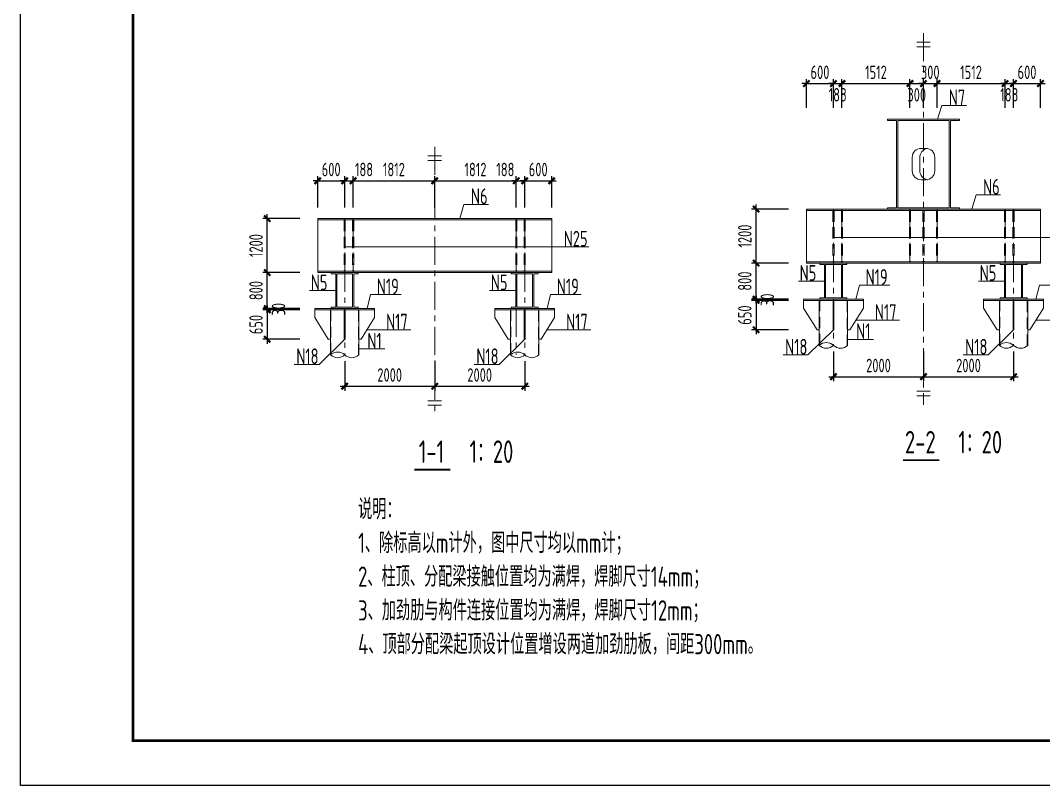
# Model space of a CAD drawing. Extents: x -2876908 to 633791, y -1383861 to 872234.
# Drawn here: x -76534 to 37127, y -1081910 to -996900 of the extents above; entities that cross this region are included whole.
import ezdxf
from ezdxf.enums import TextEntityAlignment as Align

# ---------------------------------------------------------------- set-up
doc = ezdxf.new("R2010")
doc.units = 0
doc.header["$LTSCALE"] = 5
doc.header["$MEASUREMENT"] = 0
doc.linetypes.add('CENTER', pattern=[2, 1.25, -0.25, 0.25, -0.25])
doc.linetypes.add('DASHED', pattern=[0.75, 0.5, -0.25])
doc.layers.get('0').update_dxf_attribs({"linetype": 'CONTINUOUS', "lineweight": 25})
doc.layers.get('DEFPOINTS').update_dxf_attribs({"color": 35, "linetype": 'CONTINUOUS', "lineweight": 13})
for name, color, linetype, lineweight in [('1粗实线', 1, 'CONTINUOUS', 30), ('3中心线', 6, 'CENTER', 18), ('4虚线', 2, 'DASHED', 18), ('5标注', 3, 'CONTINUOUS', 15), ('6文本', 7, 'CONTINUOUS', 15), ('8轮廓线', 4, 'CONTINUOUS', 15), ('DIM', 3, 'CONTINUOUS', 0), ('HFZT', 5, 'CONTINUOUS', 15), ('REIND', 1, 'CONTINUOUS', 0), ('THIN', 7, 'CONTINUOUS', 0)]:
    doc.layers.add(name, color=color, linetype=linetype, lineweight=lineweight)
doc.layers.add('M_Dim', color=3, linetype='CONTINUOUS')
doc.styles.add('TSSD_Dimension', font='tssdeng.shx', dxfattribs={"width": 0.7, "bigfont": 'hztxt.shx'})
doc.styles.add('TSSD_NORM', font='tssdeng.shx', dxfattribs={"width": 0.7, "bigfont": 'hztxt.shx'})
doc.dimstyles.new('TSSD_100_100', dxfattribs={"dimtxt": 300, "dimasz": 100, "dimexe": 100, "dimexo": 250, "dimgap": 100, "dimtad": 1, "dimdec": 0, "dimzin": 0, "dimdsep": 46, "dimtxsty": 'TSSD_Dimension', "dimblk": 'ARCHTICK', "dimblk1": 'ARCHTICK', "dimblk2": 'ARCHTICK', "dimcen": 0, "dimdle": 100, "dimclrt": 7, "dimadec": 0, "dimazin": 0, "dimtfac": 1, "dimtdec": 0, "dimtix": 1, "dimtmove": 2, "dimatfit": 3, "dimfxl": 1, "dimtolj": 1, "dimtzin": 0, "dimarcsym": 0})

# ---------------------------------------------------------------- blocks, each defined once
blk = doc.blocks.new('施工设计图框')
at = {"color": 7, "linetype": 'Continuous'}
blk.add_lwpolyline([(-395.5, -13.5), (-395.5, 283.5), (24.5, 283.5), (24.5, -13.5), (-395.5, -13.5)], dxfattribs=at)
at = {"layer": '1粗实线', "color": 7, "linetype": 'Continuous', "const_width": 0.6}
blk.add_lwpolyline([(-370.5, -3.5), (-370.5, 273.5), (14.5, 273.5), (14.5, -3.5), (-370.5, -3.5)], dxfattribs=at)
at = {"layer": 'HFZT', "color": 2, "style": 'TSSD_NORM', "width": 0.7}
for tag, height, p in [('比例尺', 2.5, (7.25, 17.5)), ('图号', 2.5, (-20.49, 3.5)), ('日期', 2.5, (7.25, 3.5)), ('图名', 4, (-76.24, 0.75))]:
    blk.add_attdef(tag, text='', height=height, dxfattribs=at).set_placement(p, align=Align.MIDDLE)
blk = doc.blocks.new('_ArchTick')
at = {"color": 0, "linetype": 'ByBlock', "const_width": 0.5}
blk.add_lwpolyline([(-0.71, -0.71), (0.71, 0.71)], dxfattribs=at)
blk = doc.blocks.new('*D1344')
at = {"layer": 'DEFPOINTS', "color": 0, "transparency": 16777216}
for p in [(-49116, -1029064), (-44265, -1028914), (-44265, -1029064)]:
    blk.add_point(p, dxfattribs=at)
at = {"layer": 'DIM', "color": 0, "lineweight": -2, "transparency": 16777216}
for p, q in [((-49116, -1028914), (-49116, -1028414)), ((-45515, -1028914), (-49616, -1028914)), ((-45515, -1029064), (-49616, -1029064)), ((-49116, -1028914), (-49116, -1029064)), ((-49116, -1029064), (-49116, -1029564))]:
    blk.add_line(p, q, dxfattribs=at)
at = {"layer": 'DIM', "color": 0, "lineweight": -2, "transparency": 16777216, "xscale": 500, "yscale": 500, "zscale": 500}
for p, rotation in [((-49116, -1028914), 270), ((-49116, -1029064), 90)]:
    blk.add_blockref('_ArchTick', p, dxfattribs=dict(at, rotation=rotation))
at = {"layer": 'DIM', "color": 7, "transparency": 16777216, "insert": (-47866, -1028989), "char_height": 1500, "attachment_point": 5, "rotation": 90, "style": 'TSSD_Dimension'}
blk.add_mtext('\\A1;30', dxfattribs=at)
blk = doc.blocks.new('*D1345')
at = {"layer": 'DEFPOINTS', "color": 0, "transparency": 16777216}
for p in [(-44265, -1029064), (-49116, -1032314), (-44265, -1032314)]:
    blk.add_point(p, dxfattribs=at)
at = {"layer": 'DIM', "color": 0, "lineweight": -2, "transparency": 16777216}
for p, q in [((-49116, -1028564), (-49116, -1032814)), ((-45515, -1029064), (-49616, -1029064)), ((-45515, -1032314), (-49616, -1032314))]:
    blk.add_line(p, q, dxfattribs=at)
at = {"layer": 'DIM', "color": 0, "lineweight": -2, "transparency": 16777216, "xscale": 500, "yscale": 500, "zscale": 500}
for p, rotation in [((-49116, -1029064), 90), ((-49116, -1032314), 270)]:
    blk.add_blockref('_ArchTick', p, dxfattribs=dict(at, rotation=rotation))
at = {"layer": 'DIM', "color": 7, "transparency": 16777216, "insert": (-50366, -1030689), "char_height": 1500, "attachment_point": 5, "rotation": 90, "style": 'TSSD_Dimension'}
blk.add_mtext('\\A1;650', dxfattribs=at)
blk = doc.blocks.new('*D1346')
at = {"layer": 'DEFPOINTS', "color": 0, "transparency": 16777216}
for p in [(-49116, -1024914), (-44265, -1024914), (-44265, -1028914)]:
    blk.add_point(p, dxfattribs=at)
at = {"layer": 'DIM', "color": 0, "lineweight": -2, "transparency": 16777216}
for p, q in [((-45515, -1024914), (-49616, -1024914)), ((-49116, -1029414), (-49116, -1024414)), ((-45515, -1028914), (-49616, -1028914))]:
    blk.add_line(p, q, dxfattribs=at)
at = {"layer": 'DIM', "color": 0, "lineweight": -2, "transparency": 16777216, "xscale": 500, "yscale": 500, "zscale": 500}
for p, rotation in [((-49116, -1024914), 90), ((-49116, -1028914), 270)]:
    blk.add_blockref('_ArchTick', p, dxfattribs=dict(at, rotation=rotation))
at = {"layer": 'DIM', "color": 7, "transparency": 16777216, "insert": (-50366, -1026914), "char_height": 1500, "attachment_point": 5, "rotation": 90, "style": 'TSSD_Dimension'}
blk.add_mtext('\\A1;800', dxfattribs=at)
blk = doc.blocks.new('*D1347')
at = {"layer": 'DEFPOINTS', "color": 0, "transparency": 16777216}
for p in [(-49116, -1018914), (-44265, -1018914), (-44265, -1024914)]:
    blk.add_point(p, dxfattribs=at)
at = {"layer": 'DIM', "color": 0, "lineweight": -2, "transparency": 16777216}
for p, q in [((-45515, -1018914), (-49616, -1018914)), ((-49116, -1025414), (-49116, -1018414)), ((-45515, -1024914), (-49616, -1024914))]:
    blk.add_line(p, q, dxfattribs=at)
at = {"layer": 'DIM', "color": 0, "lineweight": -2, "transparency": 16777216, "xscale": 500, "yscale": 500, "zscale": 500}
for p, rotation in [((-49116, -1018914), 90), ((-49116, -1024914), 270)]:
    blk.add_blockref('_ArchTick', p, dxfattribs=dict(at, rotation=rotation))
at = {"layer": 'DIM', "color": 7, "transparency": 16777216, "insert": (-50366, -1021914), "char_height": 1500, "attachment_point": 5, "rotation": 90, "style": 'TSSD_Dimension'}
blk.add_mtext('\\A1;1200', dxfattribs=at)
blk = doc.blocks.new('*D1348')
at = {"layer": 'DEFPOINTS', "color": 0, "transparency": 16777216}
for p in [(-40515, -1033493), (-30515, -1033493), (-30515, -1037543)]:
    blk.add_point(p, dxfattribs=at)
at = {"layer": 'DIM', "color": 0, "lineweight": -2, "transparency": 16777216}
for p, q in [((-40515, -1034743), (-40515, -1038043)), ((-30515, -1034743), (-30515, -1038043)), ((-41015, -1037543), (-30015, -1037543))]:
    blk.add_line(p, q, dxfattribs=at)
at = {"layer": 'DIM', "color": 0, "lineweight": -2, "transparency": 16777216, "xscale": 500, "yscale": 500, "zscale": 500, "rotation": 180}
blk.add_blockref('_ArchTick', (-40515, -1037543), dxfattribs=at)
at = {"layer": 'DIM', "color": 0, "lineweight": -2, "transparency": 16777216, "xscale": 500, "yscale": 500, "zscale": 500}
blk.add_blockref('_ArchTick', (-30515, -1037543), dxfattribs=at)
at = {"layer": 'DIM', "color": 7, "transparency": 16777216, "insert": (-35515, -1036293), "char_height": 1500, "attachment_point": 5, "style": 'TSSD_Dimension'}
blk.add_mtext('\\A1;2000', dxfattribs=at)
blk = doc.blocks.new('*D1349')
at = {"layer": 'DEFPOINTS', "color": 0, "transparency": 16777216}
for p in [(-30515, -1033493), (-20515, -1033493), (-20515, -1037543)]:
    blk.add_point(p, dxfattribs=at)
at = {"layer": 'DIM', "color": 0, "lineweight": -2, "transparency": 16777216}
for p, q in [((-30515, -1034743), (-30515, -1038043)), ((-20515, -1034743), (-20515, -1038043)), ((-31015, -1037543), (-20015, -1037543))]:
    blk.add_line(p, q, dxfattribs=at)
at = {"layer": 'DIM', "color": 0, "lineweight": -2, "transparency": 16777216, "xscale": 500, "yscale": 500, "zscale": 500, "rotation": 180}
blk.add_blockref('_ArchTick', (-30515, -1037543), dxfattribs=at)
at = {"layer": 'DIM', "color": 0, "lineweight": -2, "transparency": 16777216, "xscale": 500, "yscale": 500, "zscale": 500}
blk.add_blockref('_ArchTick', (-20515, -1037543), dxfattribs=at)
at = {"layer": 'DIM', "color": 7, "transparency": 16777216, "insert": (-25515, -1036293), "char_height": 1500, "attachment_point": 5, "style": 'TSSD_Dimension'}
blk.add_mtext('\\A1;2000', dxfattribs=at)
blk = doc.blocks.new('*D1350')
at = {"layer": 'DEFPOINTS', "color": 0, "transparency": 16777216}
for p in [(-40515, -1014713), (-43515, -1018914), (-40515, -1018914)]:
    blk.add_point(p, dxfattribs=at)
at = {"layer": 'DIM', "color": 0, "lineweight": -2, "transparency": 16777216}
for p, q in [((-43515, -1014713), (-44015, -1014713)), ((-43515, -1017664), (-43515, -1014213)), ((-43515, -1014713), (-40515, -1014713)), ((-40515, -1017664), (-40515, -1014213)), ((-40515, -1014713), (-40015, -1014713))]:
    blk.add_line(p, q, dxfattribs=at)
at = {"layer": 'DIM', "color": 0, "lineweight": -2, "transparency": 16777216, "xscale": 500, "yscale": 500, "zscale": 500}
blk.add_blockref('_ArchTick', (-43515, -1014713), dxfattribs=at)
at = {"layer": 'DIM', "color": 0, "lineweight": -2, "transparency": 16777216, "xscale": 500, "yscale": 500, "zscale": 500, "rotation": 180}
blk.add_blockref('_ArchTick', (-40515, -1014713), dxfattribs=at)
at = {"layer": 'DIM', "color": 7, "transparency": 16777216, "insert": (-42015, -1013463), "char_height": 1500, "attachment_point": 5, "style": 'TSSD_Dimension'}
blk.add_mtext('\\A1;600', dxfattribs=at)
blk = doc.blocks.new('*D1351')
at = {"layer": 'DEFPOINTS', "color": 0, "transparency": 16777216}
for p in [(-30515, -1014713), (-39575, -1018914), (-30515, -1018914)]:
    blk.add_point(p, dxfattribs=at)
at = {"layer": 'DIM', "color": 0, "lineweight": -2, "transparency": 16777216}
for p, q in [((-40075, -1014713), (-30015, -1014713)), ((-39575, -1017664), (-39575, -1014213)), ((-30515, -1017664), (-30515, -1014213))]:
    blk.add_line(p, q, dxfattribs=at)
at = {"layer": 'DIM', "color": 0, "lineweight": -2, "transparency": 16777216, "xscale": 500, "yscale": 500, "zscale": 500, "rotation": 180}
blk.add_blockref('_ArchTick', (-39575, -1014713), dxfattribs=at)
at = {"layer": 'DIM', "color": 0, "lineweight": -2, "transparency": 16777216, "xscale": 500, "yscale": 500, "zscale": 500}
blk.add_blockref('_ArchTick', (-30515, -1014713), dxfattribs=at)
at = {"layer": 'DIM', "color": 7, "transparency": 16777216, "insert": (-35045, -1013463), "char_height": 1500, "attachment_point": 5, "style": 'TSSD_Dimension'}
blk.add_mtext('\\A1;1812', dxfattribs=at)
blk = doc.blocks.new('*D1352')
at = {"layer": 'DEFPOINTS', "color": 0, "transparency": 16777216}
for p in [(-21455, -1014713), (-30515, -1018914), (-21455, -1018914)]:
    blk.add_point(p, dxfattribs=at)
at = {"layer": 'DIM', "color": 0, "lineweight": -2, "transparency": 16777216}
for p, q in [((-31015, -1014713), (-20955, -1014713)), ((-30515, -1017664), (-30515, -1014213)), ((-21455, -1017664), (-21455, -1014213))]:
    blk.add_line(p, q, dxfattribs=at)
at = {"layer": 'DIM', "color": 0, "lineweight": -2, "transparency": 16777216, "xscale": 500, "yscale": 500, "zscale": 500, "rotation": 180}
blk.add_blockref('_ArchTick', (-30515, -1014713), dxfattribs=at)
at = {"layer": 'DIM', "color": 0, "lineweight": -2, "transparency": 16777216, "xscale": 500, "yscale": 500, "zscale": 500}
blk.add_blockref('_ArchTick', (-21455, -1014713), dxfattribs=at)
at = {"layer": 'DIM', "color": 7, "transparency": 16777216, "insert": (-25985, -1013463), "char_height": 1500, "attachment_point": 5, "style": 'TSSD_Dimension'}
blk.add_mtext('\\A1;1812', dxfattribs=at)
blk = doc.blocks.new('*D1353')
at = {"layer": 'DEFPOINTS', "color": 0, "transparency": 16777216}
for p in [(-17515, -1014713), (-20515, -1018914), (-17515, -1018914)]:
    blk.add_point(p, dxfattribs=at)
at = {"layer": 'DIM', "color": 0, "lineweight": -2, "transparency": 16777216}
for p, q in [((-20515, -1014713), (-21015, -1014713)), ((-20515, -1017664), (-20515, -1014213)), ((-20515, -1014713), (-17515, -1014713)), ((-17515, -1017664), (-17515, -1014213)), ((-17515, -1014713), (-17015, -1014713))]:
    blk.add_line(p, q, dxfattribs=at)
at = {"layer": 'DIM', "color": 0, "lineweight": -2, "transparency": 16777216, "xscale": 500, "yscale": 500, "zscale": 500}
blk.add_blockref('_ArchTick', (-20515, -1014713), dxfattribs=at)
at = {"layer": 'DIM', "color": 0, "lineweight": -2, "transparency": 16777216, "xscale": 500, "yscale": 500, "zscale": 500, "rotation": 180}
blk.add_blockref('_ArchTick', (-17515, -1014713), dxfattribs=at)
at = {"layer": 'DIM', "color": 7, "transparency": 16777216, "insert": (-19015, -1013463), "char_height": 1500, "attachment_point": 5, "style": 'TSSD_Dimension'}
blk.add_mtext('\\A1;600', dxfattribs=at)
blk = doc.blocks.new('*D1358')
at = {"layer": 'DEFPOINTS', "color": 0, "transparency": 16777216}
for p in [(5190, -1028010), (10041, -1027860), (10041, -1028010)]:
    blk.add_point(p, dxfattribs=at)
at = {"layer": 'DIM', "color": 0, "lineweight": -2, "transparency": 16777216}
for p, q in [((5190, -1027860), (5190, -1027360)), ((8791, -1027860), (4690, -1027860)), ((8791, -1028010), (4690, -1028010)), ((5190, -1027860), (5190, -1028010)), ((5190, -1028010), (5190, -1028510))]:
    blk.add_line(p, q, dxfattribs=at)
at = {"layer": 'DIM', "color": 0, "lineweight": -2, "transparency": 16777216, "xscale": 500, "yscale": 500, "zscale": 500}
for p, rotation in [((5190, -1027860), 270), ((5190, -1028010), 90)]:
    blk.add_blockref('_ArchTick', p, dxfattribs=dict(at, rotation=rotation))
at = {"layer": 'DIM', "color": 7, "transparency": 16777216, "insert": (6440, -1027935), "char_height": 1500, "attachment_point": 5, "rotation": 90, "style": 'TSSD_Dimension'}
blk.add_mtext('\\A1;30', dxfattribs=at)
blk = doc.blocks.new('*D1359')
at = {"layer": 'DEFPOINTS', "color": 0, "transparency": 16777216}
for p in [(10041, -1028010), (5190, -1031260), (10041, -1031260)]:
    blk.add_point(p, dxfattribs=at)
at = {"layer": 'DIM', "color": 0, "lineweight": -2, "transparency": 16777216}
for p, q in [((8791, -1028010), (4690, -1028010)), ((5190, -1027510), (5190, -1031760)), ((8791, -1031260), (4690, -1031260))]:
    blk.add_line(p, q, dxfattribs=at)
at = {"layer": 'DIM', "color": 0, "lineweight": -2, "transparency": 16777216, "xscale": 500, "yscale": 500, "zscale": 500}
for p, rotation in [((5190, -1028010), 90), ((5190, -1031260), 270)]:
    blk.add_blockref('_ArchTick', p, dxfattribs=dict(at, rotation=rotation))
at = {"layer": 'DIM', "color": 7, "transparency": 16777216, "insert": (3940, -1029635), "char_height": 1500, "attachment_point": 5, "rotation": 90, "style": 'TSSD_Dimension'}
blk.add_mtext('\\A1;650', dxfattribs=at)
blk = doc.blocks.new('*D1360')
at = {"layer": 'DEFPOINTS', "color": 0, "transparency": 16777216}
for p in [(5190, -1023860), (10041, -1023860), (10041, -1027860)]:
    blk.add_point(p, dxfattribs=at)
at = {"layer": 'DIM', "color": 0, "lineweight": -2, "transparency": 16777216}
for p, q in [((8791, -1023860), (4690, -1023860)), ((5190, -1028360), (5190, -1023360)), ((8791, -1027860), (4690, -1027860))]:
    blk.add_line(p, q, dxfattribs=at)
at = {"layer": 'DIM', "color": 0, "lineweight": -2, "transparency": 16777216, "xscale": 500, "yscale": 500, "zscale": 500}
for p, rotation in [((5190, -1023860), 90), ((5190, -1027860), 270)]:
    blk.add_blockref('_ArchTick', p, dxfattribs=dict(at, rotation=rotation))
at = {"layer": 'DIM', "color": 7, "transparency": 16777216, "insert": (3940, -1025860), "char_height": 1500, "attachment_point": 5, "rotation": 90, "style": 'TSSD_Dimension'}
blk.add_mtext('\\A1;800', dxfattribs=at)
blk = doc.blocks.new('*D1361')
at = {"layer": 'DEFPOINTS', "color": 0, "transparency": 16777216}
for p in [(5190, -1017860), (10041, -1017860), (10041, -1023860)]:
    blk.add_point(p, dxfattribs=at)
at = {"layer": 'DIM', "color": 0, "lineweight": -2, "transparency": 16777216}
for p, q in [((8791, -1017860), (4690, -1017860)), ((5190, -1024360), (5190, -1017360)), ((8791, -1023860), (4690, -1023860))]:
    blk.add_line(p, q, dxfattribs=at)
at = {"layer": 'DIM', "color": 0, "lineweight": -2, "transparency": 16777216, "xscale": 500, "yscale": 500, "zscale": 500}
for p, rotation in [((5190, -1017860), 90), ((5190, -1023860), 270)]:
    blk.add_blockref('_ArchTick', p, dxfattribs=dict(at, rotation=rotation))
at = {"layer": 'DIM', "color": 7, "transparency": 16777216, "insert": (3940, -1020860), "char_height": 1500, "attachment_point": 5, "rotation": 90, "style": 'TSSD_Dimension'}
blk.add_mtext('\\A1;1200', dxfattribs=at)
blk = doc.blocks.new('*D1362')
at = {"layer": 'DEFPOINTS', "color": 0, "transparency": 16777216}
for p in [(13791, -1032439), (23791, -1032439), (23791, -1036488)]:
    blk.add_point(p, dxfattribs=at)
at = {"layer": 'DIM', "color": 0, "lineweight": -2, "transparency": 16777216}
for p, q in [((13791, -1033689), (13791, -1036988)), ((23791, -1033689), (23791, -1036988)), ((13291, -1036488), (24291, -1036488))]:
    blk.add_line(p, q, dxfattribs=at)
at = {"layer": 'DIM', "color": 0, "lineweight": -2, "transparency": 16777216, "xscale": 500, "yscale": 500, "zscale": 500, "rotation": 180}
blk.add_blockref('_ArchTick', (13791, -1036488), dxfattribs=at)
at = {"layer": 'DIM', "color": 0, "lineweight": -2, "transparency": 16777216, "xscale": 500, "yscale": 500, "zscale": 500}
blk.add_blockref('_ArchTick', (23791, -1036488), dxfattribs=at)
at = {"layer": 'DIM', "color": 7, "transparency": 16777216, "insert": (18791, -1035238), "char_height": 1500, "attachment_point": 5, "style": 'TSSD_Dimension'}
blk.add_mtext('\\A1;2000', dxfattribs=at)
blk = doc.blocks.new('*D1363')
at = {"layer": 'DEFPOINTS', "color": 0, "transparency": 16777216}
for p in [(23791, -1032439), (33791, -1032439), (33791, -1036488)]:
    blk.add_point(p, dxfattribs=at)
at = {"layer": 'DIM', "color": 0, "lineweight": -2, "transparency": 16777216}
for p, q in [((23791, -1033689), (23791, -1036988)), ((33791, -1033689), (33791, -1036988)), ((23291, -1036488), (34291, -1036488))]:
    blk.add_line(p, q, dxfattribs=at)
at = {"layer": 'DIM', "color": 0, "lineweight": -2, "transparency": 16777216, "xscale": 500, "yscale": 500, "zscale": 500, "rotation": 180}
blk.add_blockref('_ArchTick', (23791, -1036488), dxfattribs=at)
at = {"layer": 'DIM', "color": 0, "lineweight": -2, "transparency": 16777216, "xscale": 500, "yscale": 500, "zscale": 500}
blk.add_blockref('_ArchTick', (33791, -1036488), dxfattribs=at)
at = {"layer": 'DIM', "color": 7, "transparency": 16777216, "insert": (28791, -1035238), "char_height": 1500, "attachment_point": 5, "style": 'TSSD_Dimension'}
blk.add_mtext('\\A1;2000', dxfattribs=at)
blk = doc.blocks.new('*D1354')
at = {"layer": 'DEFPOINTS', "color": 0, "transparency": 16777216}
for p in [(13791, -1003911), (10791, -1007860), (13791, -1007860)]:
    blk.add_point(p, dxfattribs=at)
at = {"layer": 'DIM', "color": 0, "lineweight": -2, "transparency": 16777216}
for p, q in [((10791, -1006610), (10791, -1003411)), ((13791, -1006610), (13791, -1003411)), ((10791, -1003911), (10291, -1003911)), ((10791, -1003911), (13791, -1003911)), ((13791, -1003911), (14291, -1003911))]:
    blk.add_line(p, q, dxfattribs=at)
at = {"layer": 'DIM', "color": 0, "lineweight": -2, "transparency": 16777216, "xscale": 500, "yscale": 500, "zscale": 500}
blk.add_blockref('_ArchTick', (10791, -1003911), dxfattribs=at)
at = {"layer": 'DIM', "color": 0, "lineweight": -2, "transparency": 16777216, "xscale": 500, "yscale": 500, "zscale": 500, "rotation": 180}
blk.add_blockref('_ArchTick', (13791, -1003911), dxfattribs=at)
at = {"layer": 'DIM', "color": 7, "transparency": 16777216, "insert": (12291, -1002661), "char_height": 1500, "attachment_point": 5, "style": 'TSSD_Dimension'}
blk.add_mtext('\\A1;600', dxfattribs=at)
blk = doc.blocks.new('*D1355')
at = {"layer": 'DEFPOINTS', "color": 0, "transparency": 16777216}
for p in [(22291, -1003911), (14731, -1007860), (22291, -1007860)]:
    blk.add_point(p, dxfattribs=at)
at = {"layer": 'DIM', "color": 0, "lineweight": -2, "transparency": 16777216}
for p, q in [((14731, -1006610), (14731, -1003411)), ((22291, -1006610), (22291, -1003411)), ((14231, -1003911), (22791, -1003911))]:
    blk.add_line(p, q, dxfattribs=at)
at = {"layer": 'DIM', "color": 0, "lineweight": -2, "transparency": 16777216, "xscale": 500, "yscale": 500, "zscale": 500, "rotation": 180}
blk.add_blockref('_ArchTick', (14731, -1003911), dxfattribs=at)
at = {"layer": 'DIM', "color": 0, "lineweight": -2, "transparency": 16777216, "xscale": 500, "yscale": 500, "zscale": 500}
blk.add_blockref('_ArchTick', (22291, -1003911), dxfattribs=at)
at = {"layer": 'DIM', "color": 7, "transparency": 16777216, "insert": (18511, -1002661), "char_height": 1500, "attachment_point": 5, "style": 'TSSD_Dimension'}
blk.add_mtext('\\A1;1512', dxfattribs=at)
blk = doc.blocks.new('*D1356')
at = {"layer": 'DEFPOINTS', "color": 0, "transparency": 16777216}
for p in [(32851, -1003911), (25291, -1007860), (32851, -1007860)]:
    blk.add_point(p, dxfattribs=at)
at = {"layer": 'DIM', "color": 0, "lineweight": -2, "transparency": 16777216}
for p, q in [((25291, -1006610), (25291, -1003411)), ((32851, -1006610), (32851, -1003411)), ((24791, -1003911), (33351, -1003911))]:
    blk.add_line(p, q, dxfattribs=at)
at = {"layer": 'DIM', "color": 0, "lineweight": -2, "transparency": 16777216, "xscale": 500, "yscale": 500, "zscale": 500, "rotation": 180}
blk.add_blockref('_ArchTick', (25291, -1003911), dxfattribs=at)
at = {"layer": 'DIM', "color": 0, "lineweight": -2, "transparency": 16777216, "xscale": 500, "yscale": 500, "zscale": 500}
blk.add_blockref('_ArchTick', (32851, -1003911), dxfattribs=at)
at = {"layer": 'DIM', "color": 7, "transparency": 16777216, "insert": (29071, -1002661), "char_height": 1500, "attachment_point": 5, "style": 'TSSD_Dimension'}
blk.add_mtext('\\A1;1512', dxfattribs=at)
blk = doc.blocks.new('*D1357')
at = {"layer": 'DEFPOINTS', "color": 0, "transparency": 16777216}
for p in [(36791, -1003911), (33791, -1007860), (36791, -1007860)]:
    blk.add_point(p, dxfattribs=at)
at = {"layer": 'DIM', "color": 0, "lineweight": -2, "transparency": 16777216}
for p, q in [((33791, -1006610), (33791, -1003411)), ((36791, -1006610), (36791, -1003411)), ((33791, -1003911), (33291, -1003911)), ((33791, -1003911), (36791, -1003911)), ((36791, -1003911), (37291, -1003911))]:
    blk.add_line(p, q, dxfattribs=at)
at = {"layer": 'DIM', "color": 0, "lineweight": -2, "transparency": 16777216, "xscale": 500, "yscale": 500, "zscale": 500}
blk.add_blockref('_ArchTick', (33791, -1003911), dxfattribs=at)
at = {"layer": 'DIM', "color": 0, "lineweight": -2, "transparency": 16777216, "xscale": 500, "yscale": 500, "zscale": 500, "rotation": 180}
blk.add_blockref('_ArchTick', (36791, -1003911), dxfattribs=at)
at = {"layer": 'DIM', "color": 7, "transparency": 16777216, "insert": (35291, -1002661), "char_height": 1500, "attachment_point": 5, "style": 'TSSD_Dimension'}
blk.add_mtext('\\A1;600', dxfattribs=at)
blk = doc.blocks.new('*D1364')
at = {"layer": 'DEFPOINTS', "color": 0, "transparency": 16777216}
for p in [(23791, -1003911), (22291, -1007860), (23791, -1007860)]:
    blk.add_point(p, dxfattribs=at)
at = {"layer": 'DIM', "color": 0, "lineweight": -2, "transparency": 16777216}
for p, q in [((22291, -1006610), (22291, -1003411)), ((23791, -1006610), (23791, -1003411)), ((21791, -1003911), (24291, -1003911))]:
    blk.add_line(p, q, dxfattribs=at)
at = {"layer": 'DIM', "color": 0, "lineweight": -2, "transparency": 16777216, "xscale": 500, "yscale": 500, "zscale": 500, "rotation": 180}
blk.add_blockref('_ArchTick', (22291, -1003911), dxfattribs=at)
at = {"layer": 'DIM', "color": 0, "lineweight": -2, "transparency": 16777216, "xscale": 500, "yscale": 500, "zscale": 500}
blk.add_blockref('_ArchTick', (23791, -1003911), dxfattribs=at)
at = {"layer": 'DIM', "color": 7, "transparency": 16777216, "insert": (23041, -1005161), "char_height": 1500, "attachment_point": 5, "style": 'TSSD_Dimension'}
blk.add_mtext('\\A1;300', dxfattribs=at)
blk = doc.blocks.new('*D1365')
at = {"layer": 'DEFPOINTS', "color": 0, "transparency": 16777216}
for p in [(25291, -1003911), (23791, -1007860), (25291, -1007860)]:
    blk.add_point(p, dxfattribs=at)
at = {"layer": 'DIM', "color": 0, "lineweight": -2, "transparency": 16777216}
for p, q in [((23791, -1006610), (23791, -1003411)), ((25291, -1006610), (25291, -1003411)), ((23791, -1003911), (23291, -1003911)), ((23791, -1003911), (25291, -1003911)), ((25291, -1003911), (25791, -1003911))]:
    blk.add_line(p, q, dxfattribs=at)
at = {"layer": 'DIM', "color": 0, "lineweight": -2, "transparency": 16777216, "xscale": 500, "yscale": 500, "zscale": 500}
blk.add_blockref('_ArchTick', (23791, -1003911), dxfattribs=at)
at = {"layer": 'DIM', "color": 0, "lineweight": -2, "transparency": 16777216, "xscale": 500, "yscale": 500, "zscale": 500, "rotation": 180}
blk.add_blockref('_ArchTick', (25291, -1003911), dxfattribs=at)
at = {"layer": 'DIM', "color": 7, "transparency": 16777216, "insert": (24541, -1002661), "char_height": 1500, "attachment_point": 5, "style": 'TSSD_Dimension'}
blk.add_mtext('\\A1;300', dxfattribs=at)
blk = doc.blocks.new('*D1901')
at = {"layer": 'DEFPOINTS', "color": 0, "transparency": 16777216}
for p in [(-20515, -1014713), (-21455, -1018914), (-20515, -1018914)]:
    blk.add_point(p, dxfattribs=at)
at = {"layer": 'DIM', "color": 0, "lineweight": -2, "transparency": 16777216}
for p, q in [((-21455, -1014713), (-21955, -1014713)), ((-21455, -1017664), (-21455, -1014213)), ((-21455, -1014713), (-20515, -1014713)), ((-20515, -1017664), (-20515, -1014213)), ((-20515, -1014713), (-20015, -1014713))]:
    blk.add_line(p, q, dxfattribs=at)
at = {"layer": 'DIM', "color": 0, "lineweight": -2, "transparency": 16777216, "xscale": 500, "yscale": 500, "zscale": 500}
blk.add_blockref('_ArchTick', (-21455, -1014713), dxfattribs=at)
at = {"layer": 'DIM', "color": 0, "lineweight": -2, "transparency": 16777216, "xscale": 500, "yscale": 500, "zscale": 500, "rotation": 180}
blk.add_blockref('_ArchTick', (-20515, -1014713), dxfattribs=at)
at = {"layer": 'DIM', "color": 7, "transparency": 16777216, "insert": (-22665, -1013463), "char_height": 1500, "attachment_point": 5, "style": 'TSSD_Dimension'}
blk.add_mtext('\\A1;188', dxfattribs=at)
blk = doc.blocks.new('*D1902')
at = {"layer": 'DEFPOINTS', "color": 0, "transparency": 16777216}
for p in [(-39575, -1014713), (-40515, -1018914), (-39575, -1018914)]:
    blk.add_point(p, dxfattribs=at)
at = {"layer": 'DIM', "color": 0, "lineweight": -2, "transparency": 16777216}
for p, q in [((-40515, -1014713), (-41015, -1014713)), ((-40515, -1017664), (-40515, -1014213)), ((-40515, -1014713), (-39575, -1014713)), ((-39575, -1017664), (-39575, -1014213)), ((-39575, -1014713), (-39075, -1014713))]:
    blk.add_line(p, q, dxfattribs=at)
at = {"layer": 'DIM', "color": 0, "lineweight": -2, "transparency": 16777216, "xscale": 500, "yscale": 500, "zscale": 500}
blk.add_blockref('_ArchTick', (-40515, -1014713), dxfattribs=at)
at = {"layer": 'DIM', "color": 0, "lineweight": -2, "transparency": 16777216, "xscale": 500, "yscale": 500, "zscale": 500, "rotation": 180}
blk.add_blockref('_ArchTick', (-39575, -1014713), dxfattribs=at)
at = {"layer": 'DIM', "color": 7, "transparency": 16777216, "insert": (-38365, -1013463), "char_height": 1500, "attachment_point": 5, "style": 'TSSD_Dimension'}
blk.add_mtext('\\A1;188', dxfattribs=at)
blk = doc.blocks.new('*D1929')
at = {"layer": 'DEFPOINTS', "color": 0, "transparency": 16777216}
for p in [(14731, -1003911), (13791, -1007860), (14731, -1007860)]:
    blk.add_point(p, dxfattribs=at)
at = {"layer": 'DIM', "color": 0, "lineweight": -2, "transparency": 16777216}
for p, q in [((13791, -1006610), (13791, -1003411)), ((14731, -1006610), (14731, -1003411)), ((13791, -1003911), (13291, -1003911)), ((13791, -1003911), (14731, -1003911)), ((14731, -1003911), (15231, -1003911))]:
    blk.add_line(p, q, dxfattribs=at)
at = {"layer": 'DIM', "color": 0, "lineweight": -2, "transparency": 16777216, "xscale": 500, "yscale": 500, "zscale": 500}
blk.add_blockref('_ArchTick', (13791, -1003911), dxfattribs=at)
at = {"layer": 'DIM', "color": 0, "lineweight": -2, "transparency": 16777216, "xscale": 500, "yscale": 500, "zscale": 500, "rotation": 180}
blk.add_blockref('_ArchTick', (14731, -1003911), dxfattribs=at)
at = {"layer": 'DIM', "color": 7, "transparency": 16777216, "insert": (14261, -1005161), "char_height": 1500, "attachment_point": 5, "style": 'TSSD_Dimension'}
blk.add_mtext('\\A1;188', dxfattribs=at)
blk = doc.blocks.new('*D1930')
at = {"layer": 'DEFPOINTS', "color": 0, "transparency": 16777216}
for p in [(33791, -1003911), (32851, -1007860), (33791, -1007860)]:
    blk.add_point(p, dxfattribs=at)
at = {"layer": 'DIM', "color": 0, "lineweight": -2, "transparency": 16777216}
for p, q in [((32851, -1006610), (32851, -1003411)), ((33791, -1006610), (33791, -1003411)), ((32851, -1003911), (32351, -1003911)), ((32851, -1003911), (33791, -1003911)), ((33791, -1003911), (34291, -1003911))]:
    blk.add_line(p, q, dxfattribs=at)
at = {"layer": 'DIM', "color": 0, "lineweight": -2, "transparency": 16777216, "xscale": 500, "yscale": 500, "zscale": 500}
blk.add_blockref('_ArchTick', (32851, -1003911), dxfattribs=at)
at = {"layer": 'DIM', "color": 0, "lineweight": -2, "transparency": 16777216, "xscale": 500, "yscale": 500, "zscale": 500, "rotation": 180}
blk.add_blockref('_ArchTick', (33791, -1003911), dxfattribs=at)
at = {"layer": 'DIM', "color": 7, "transparency": 16777216, "insert": (33321, -1005161), "char_height": 1500, "attachment_point": 5, "style": 'TSSD_Dimension'}
blk.add_mtext('\\A1;188', dxfattribs=at)

msp = doc.modelspace()

# ---------------------------------------------------------------- linework, layer by layer
at = {"layer": '3中心线', "ltscale": 500}
for p, q in [((23791.081, -998312.586), (23791.081, -1039601.801)), ((-30515.089, -1010944.114), (-30515.089, -1040656.338)), ((13791.081, -1017859.547), (13791.081, -1033001.865)), ((14731.081, -1017859.547), (14731.081, -1023859.547)), ((22291.081, -1017859.547), (22291.081, -1023709.547)), ((25291.081, -1017859.547), (25291.081, -1023709.547)), ((32851.081, -1017859.547), (32851.081, -1023859.547)), ((33791.081, -1017859.547), (33791.081, -1033001.865)), ((-40515.089, -1018914.083), (-40515.089, -1034056.402)), ((-39575.089, -1018914.083), (-39575.089, -1024914.083)), ((-21455.089, -1018914.083), (-21455.089, -1024914.083)), ((-20515.089, -1018914.083), (-20515.089, -1034056.402)), ((-21455.089, -1028914.083), (-21455.089, -1034056.402))]:
    msp.add_line(p, q, dxfattribs=at)
at = {"layer": '4虚线', "ltscale": 500}
for p, q in [((13731.081, -1018009.547), (13731.081, -1023709.547)), ((13851.081, -1018009.547), (13851.081, -1023709.547)), ((14671.081, -1018009.547), (14671.081, -1023709.547)), ((14791.081, -1018009.547), (14791.081, -1023709.547)), ((22231.081, -1018009.547), (22231.081, -1023709.547)), ((22351.081, -1018009.547), (22351.081, -1023709.547)), ((23731.081, -1018009.547), (23731.081, -1023709.547)), ((23851.081, -1018009.547), (23851.081, -1023709.547)), ((25231.081, -1018009.547), (25231.081, -1023709.547)), ((25351.081, -1018009.547), (25351.081, -1023709.547)), ((32791.081, -1018009.547), (32791.081, -1023709.547)), ((32911.081, -1018009.547), (32911.081, -1023709.547)), ((33731.081, -1018009.547), (33731.081, -1023709.547)), ((33851.081, -1018009.547), (33851.081, -1023709.547)), ((-40575.089, -1019064.083), (-40575.089, -1024764.083)), ((-40455.089, -1019064.083), (-40455.089, -1024764.083)), ((-39635.089, -1019064.083), (-39635.089, -1024764.083)), ((-39515.089, -1019064.083), (-39515.089, -1024764.083)), ((-21515.089, -1019064.083), (-21515.089, -1024764.083)), ((-21395.089, -1019064.083), (-21395.089, -1024764.083)), ((-20575.089, -1019064.083), (-20575.089, -1024764.083)), ((-20455.089, -1019064.083), (-20455.089, -1024764.083)), ((12266.081, -1032956.976), (12266.081, -1028009.547)), ((15316.081, -1033046.754), (15316.081, -1028009.547)), ((32266.081, -1032956.976), (32266.081, -1028009.547)), ((35316.081, -1033046.754), (35316.081, -1028009.547)), ((-42040.089, -1034011.513), (-42040.089, -1029064.083)), ((-38990.089, -1034101.291), (-38990.089, -1029064.083)), ((-22040.089, -1034011.513), (-22040.089, -1029064.083)), ((-18990.089, -1034101.291), (-18990.089, -1029064.083))]:
    msp.add_line(p, q, dxfattribs=at)
at = {"layer": '5标注'}
for p, q in [((25824.109, -1006354.57), (25350.133, -1007859.547)), ((25824.109, -1006354.57), (28558.215, -1006354.57)), ((29628.839, -1016286.581), (29154.863, -1017859.547)), ((29628.839, -1016286.581), (32362.945, -1016286.581)), ((-27263.24, -1017341.117), (-27737.216, -1018914.083)), ((-27263.24, -1017341.117), (-24529.134, -1017341.117)), ((13791.081, -1021006), (40912.528, -1021006)), ((-40515.089, -1022060.537), (-13393.642, -1022060.537)), ((9892.133, -1025859.547), (12791.081, -1025859.547)), ((16671.773, -1026312.547), (16284.275, -1027859.547)), ((16671.773, -1026312.547), (20059.115, -1026312.547)), ((29892.133, -1025859.547), (32791.081, -1025859.547)), ((36671.773, -1026312.547), (36284.275, -1027859.547)), ((36671.773, -1026312.547), (40059.115, -1026312.547)), ((-44414.037, -1026914.083), (-41515.089, -1026914.083)), ((-37634.397, -1027367.083), (-38021.895, -1028914.083)), ((-37634.397, -1027367.083), (-34247.055, -1027367.083)), ((-24414.037, -1026914.083), (-21515.089, -1026914.083)), ((-17634.397, -1027367.083), (-18021.895, -1028914.083)), ((-17634.397, -1027367.083), (-14247.055, -1027367.083)), ((16270.082, -1030213.145), (21123.051, -1030213.145)), ((36270.082, -1030213.145), (41123.051, -1030213.145)), ((-38036.088, -1031267.682), (-33183.119, -1031267.682)), ((-18036.088, -1031267.682), (-13183.119, -1031267.682)), ((10957.32, -1034063.852), (13791.081, -1031259.547)), ((30957.32, -1034063.852), (33791.081, -1031259.547)), ((-43348.85, -1035118.389), (-40515.089, -1032314.083)), ((-23348.85, -1035118.389), (-20515.089, -1032314.083)), ((18250.825, -1032334.783), (15366.081, -1032334.783)), ((-36055.345, -1033389.319), (-38940.089, -1033389.319)), ((10957.32, -1034063.852), (8191.387, -1034063.852)), ((30957.32, -1034063.852), (28191.387, -1034063.852)), ((-43348.85, -1035118.389), (-46114.783, -1035118.389)), ((-23348.85, -1035118.389), (-26114.783, -1035118.389))]:
    msp.add_line(p, q, dxfattribs=at)
at = {"layer": '8轮廓线'}
for p, q in [((23541.081, -1011109.547), (24041.081, -1011109.547)), ((22541.081, -1012109.547), (22541.081, -1013609.547)), ((23379.633, -1012109.547), (23379.633, -1013609.547)), ((25041.081, -1012109.547), (25041.081, -1013609.547)), ((23541.081, -1014609.547), (24041.081, -1014609.547)), ((10791.081, -1023859.547), (10791.081, -1017859.547)), ((10791.081, -1017859.547), (36791.081, -1017859.547)), ((10791.081, -1018009.547), (36791.081, -1018009.547)), ((36791.081, -1023859.547), (36791.081, -1017859.547)), ((-43515.089, -1024914.083), (-43515.089, -1018914.083)), ((-43515.089, -1018914.083), (-17515.089, -1018914.083)), ((-43515.089, -1019064.083), (-17515.089, -1019064.083)), ((-17515.089, -1024914.083), (-17515.089, -1018914.083)), ((10791.081, -1023709.547), (36791.081, -1023709.547)), ((10791.081, -1023859.547), (36791.081, -1023859.547)), ((-43515.089, -1024764.083), (-17515.089, -1024764.083)), ((-43515.089, -1024914.083), (-17515.089, -1024914.083)), ((10466.081, -1028009.547), (10466.081, -1027859.547)), ((10466.081, -1027859.547), (17116.081, -1027859.547)), ((17116.081, -1028009.547), (10466.081, -1028009.547)), ((10466.081, -1028009.547), (10466.081, -1028859.547)), ((12216.081, -1033001.865), (12216.081, -1028009.547)), ((13741.081, -1028009.547), (13741.081, -1031259.547)), ((13841.081, -1028009.547), (13841.081, -1031259.547)), ((15366.081, -1033001.865), (15366.081, -1028009.547)), ((17116.081, -1028009.547), (17116.081, -1027859.547)), ((17116.081, -1028009.547), (17116.081, -1028859.547)), ((17116.081, -1028009.547), (17116.081, -1028859.547)), ((30466.081, -1028009.547), (30466.081, -1027859.547)), ((30466.081, -1027859.547), (37116.081, -1027859.547)), ((37116.081, -1028009.547), (30466.081, -1028009.547)), ((30466.081, -1028009.547), (30466.081, -1028859.547)), ((32216.081, -1033001.865), (32216.081, -1028009.547)), ((33741.081, -1028009.547), (33741.081, -1031259.547)), ((33841.081, -1028009.547), (33841.081, -1031259.547)), ((35366.081, -1033001.865), (35366.081, -1028009.547)), ((37116.081, -1028009.547), (37116.081, -1027859.547)), ((37116.081, -1028009.547), (37116.081, -1028859.547)), ((37116.081, -1028009.547), (37116.081, -1028859.547)), ((-43840.089, -1029064.083), (-43840.089, -1028914.083)), ((-43840.089, -1028914.083), (-37190.089, -1028914.083)), ((-37190.089, -1029064.083), (-43840.089, -1029064.083)), ((-43840.089, -1029064.083), (-43840.089, -1029914.083)), ((-42090.089, -1034056.402), (-42090.089, -1029064.083)), ((-40565.089, -1029064.083), (-40565.089, -1032314.083)), ((-40465.089, -1029064.083), (-40465.089, -1032314.083)), ((-38940.089, -1034056.402), (-38940.089, -1029064.083)), ((-37190.089, -1029064.083), (-37190.089, -1028914.083)), ((-37190.089, -1029064.083), (-37190.089, -1029914.083)), ((-37190.089, -1029064.083), (-37190.089, -1029914.083)), ((-23840.089, -1029064.083), (-23840.089, -1028914.083)), ((-23840.089, -1028914.083), (-17190.089, -1028914.083)), ((-17190.089, -1029064.083), (-23840.089, -1029064.083)), ((-23840.089, -1029064.083), (-23840.089, -1029914.083)), ((-22090.089, -1034056.402), (-22090.089, -1029064.083)), ((-20565.089, -1029064.083), (-20565.089, -1032314.083)), ((-20465.089, -1029064.083), (-20465.089, -1032314.083)), ((-18940.089, -1034056.402), (-18940.089, -1029064.083)), ((-17190.089, -1029064.083), (-17190.089, -1028914.083)), ((-17190.089, -1029064.083), (-17190.089, -1029914.083)), ((-17190.089, -1029064.083), (-17190.089, -1029914.083)), ((10466.081, -1028859.547), (11966.081, -1031259.547)), ((17116.081, -1028859.547), (15616.081, -1031259.547)), ((30466.081, -1028859.547), (31966.081, -1031259.547)), ((35616.081, -1031259.547), (37116.081, -1028859.547)), ((-43840.089, -1029914.083), (-42340.089, -1032314.083)), ((-37190.089, -1029914.083), (-38690.089, -1032314.083)), ((-23840.089, -1029914.083), (-22340.089, -1032314.083)), ((-18690.089, -1032314.083), (-17190.089, -1029914.083)), ((11966.081, -1031259.547), (12216.081, -1031259.547)), ((13841.081, -1031259.547), (13741.081, -1031259.547)), ((15616.081, -1031259.547), (15366.081, -1031259.547)), ((31966.081, -1031259.547), (32216.081, -1031259.547)), ((33841.081, -1031259.547), (33741.081, -1031259.547)), ((35616.081, -1031259.547), (35366.081, -1031259.547)), ((-42340.089, -1032314.083), (-42090.089, -1032314.083)), ((-40465.089, -1032314.083), (-40565.089, -1032314.083)), ((-38690.089, -1032314.083), (-38940.089, -1032314.083)), ((-22340.089, -1032314.083), (-22090.089, -1032314.083)), ((-20465.089, -1032314.083), (-20565.089, -1032314.083)), ((-18690.089, -1032314.083), (-18940.089, -1032314.083))]:
    msp.add_line(p, q, dxfattribs=at)
for points in [[(19791.081, -1017859.547), (27791.081, -1017859.547), (27791.081, -1017709.547), (26791.081, -1017709.547), (26791.081, -1008009.547), (27791.081, -1008009.547), (27791.081, -1007859.547), (19791.081, -1007859.547), (19791.081, -1008009.547), (20791.081, -1008009.547), (20791.081, -1017709.547), (19791.081, -1017709.547)], [(20941.081, -1017709.547), (26641.081, -1017709.547), (26641.081, -1008009.547), (20941.081, -1008009.547)], [(12291.081, -1027859.547), (15291.081, -1027859.547), (15291.081, -1027719.547), (14791.081, -1027719.547), (14791.081, -1023999.547), (15291.081, -1023999.547), (15291.081, -1023859.547), (12291.081, -1023859.547), (12291.081, -1023999.547), (12791.081, -1023999.547), (12791.081, -1027719.547), (12291.081, -1027719.547)], [(12911.081, -1027719.547), (14671.081, -1027719.547), (14671.081, -1023999.547), (12911.081, -1023999.547)], [(32291.081, -1027859.547), (35291.081, -1027859.547), (35291.081, -1027719.547), (34791.081, -1027719.547), (34791.081, -1023999.547), (35291.081, -1023999.547), (35291.081, -1023859.547), (32291.081, -1023859.547), (32291.081, -1023999.547), (32791.081, -1023999.547), (32791.081, -1027719.547), (32291.081, -1027719.547)], [(32911.081, -1027719.547), (34671.081, -1027719.547), (34671.081, -1023999.547), (32911.081, -1023999.547)], [(-42015.089, -1028914.083), (-39015.089, -1028914.083), (-39015.089, -1028774.083), (-39515.089, -1028774.083), (-39515.089, -1025054.083), (-39015.089, -1025054.083), (-39015.089, -1024914.083), (-42015.089, -1024914.083), (-42015.089, -1025054.083), (-41515.089, -1025054.083), (-41515.089, -1028774.083), (-42015.089, -1028774.083)], [(-41395.089, -1028774.083), (-39635.089, -1028774.083), (-39635.089, -1025054.083), (-41395.089, -1025054.083)], [(-22015.089, -1028914.083), (-19015.089, -1028914.083), (-19015.089, -1028774.083), (-19515.089, -1028774.083), (-19515.089, -1025054.083), (-19015.089, -1025054.083), (-19015.089, -1024914.083), (-22015.089, -1024914.083), (-22015.089, -1025054.083), (-21515.089, -1025054.083), (-21515.089, -1028774.083), (-22015.089, -1028774.083)], [(-21395.089, -1028774.083), (-19635.089, -1028774.083), (-19635.089, -1025054.083), (-21395.089, -1025054.083)]]:
    msp.add_lwpolyline(points, close=True, dxfattribs=at)
for centre, start, end in [((23541.081, -1012109.547), 90, 180), ((24379.633, -1012109.547), 99.74573428, 180), ((24041.081, -1012109.547), 0, 90), ((23541.081, -1013609.547), 180, 270), ((24379.633, -1013609.547), 180, 260.25426572), ((24041.081, -1013609.547), 270, 0)]:
    msp.add_arc(centre, 1000, start, end, dxfattribs=at)
at = {"layer": 'M_Dim'}
for points in [[(21518.018, -1045760.053, 200, 200, 0), (25539.917, -1045760.053, 200, 200, 0)], [(-32788.152, -1046814.59, 200, 200, 0), (-28766.253, -1046814.59, 200, 200, 0)]]:
    msp.add_lwpolyline(points, format="xyseb", dxfattribs=at)
at = {"layer": 'REIND', "const_width": 100}
for points in [[(13741.081, -1021006, 1), (13841.081, -1021006, 1)], [(14681.081, -1021006, 1), (14781.081, -1021006, 1)], [(22241.081, -1021006, 1), (22341.081, -1021006, 1)], [(23741.081, -1021006, 1), (23841.081, -1021006, 1)], [(25241.081, -1021006, 1), (25341.081, -1021006, 1)], [(32801.081, -1021006, 1), (32901.081, -1021006, 1)], [(33741.081, -1021006, 1), (33841.081, -1021006, 1)], [(-40565.089, -1022060.537, 1), (-40465.089, -1022060.537, 1)], [(-39625.089, -1022060.537, 1), (-39525.089, -1022060.537, 1)], [(-21505.089, -1022060.537, 1), (-21405.089, -1022060.537, 1)], [(-20565.089, -1022060.537, 1), (-20465.089, -1022060.537, 1)]]:
    msp.add_lwpolyline(points, format="xyb", close=True, dxfattribs=at)
at = {"layer": 'THIN'}
for p, q in [((24541.081, -999312.586), (23041.081, -999312.586)), ((24541.081, -999812.586), (23041.081, -999812.586)), ((-29765.089, -1011944.114), (-31265.089, -1011944.114)), ((-29765.089, -1012444.114), (-31265.089, -1012444.114)), ((24541.081, -1038101.801), (23041.081, -1038101.801)), ((24541.081, -1038601.801), (23041.081, -1038601.801)), ((-29765.089, -1039156.338), (-31265.089, -1039156.338)), ((-29765.089, -1039656.338), (-31265.089, -1039656.338))]:
    msp.add_line(p, q, dxfattribs=at)
for points in [[(13791.081, -1033001.865, -0.4), (12216.081, -1033001.865, -0.4), (13791.081, -1033001.865, 0.4), (15366.081, -1033001.865, 0.4)], [(33791.081, -1033001.865, -0.4), (32216.081, -1033001.865, -0.4), (33791.081, -1033001.865, 0.4), (35366.081, -1033001.865, 0.4)], [(-40515.089, -1034056.402, -0.4), (-42090.089, -1034056.402, -0.4), (-40515.089, -1034056.402, 0.4), (-38940.089, -1034056.402, 0.4)], [(-20515.089, -1034056.402, -0.4), (-22090.089, -1034056.402, -0.4), (-20515.089, -1034056.402, 0.4), (-18940.089, -1034056.402, 0.4)]]:
    msp.add_lwpolyline(points, format="xyb", dxfattribs=at)

# ---------------------------------------------------------------- block references
at = {"xscale": 500, "yscale": 500, "zscale": 500}
msp.add_blockref('施工设计图框', (121218.121, -1075159.694), dxfattribs=at)

# ---------------------------------------------------------------- texts
at = {"layer": '5标注', "color": 7, "char_height": 1750, "style": 'TSSD_NORM'}
for s, insert, attachment_point in [('N7', (26601.709, -1006322.07), 7), ('N6', (30406.438, -1016254.081), 7), ('N6', (-26485.64, -1017308.617), 7), ('N25', (-16178.1, -1022028.037), 7), ('N5', (10028.709, -1025827.047), 7), ('N5', (30028.709, -1025827.047), 7), ('N5', (-44277.461, -1026881.583), 7), ('N5', (-24277.461, -1026881.583), 7), ('N19', (17360.014, -1026280.047), 7), ('N19', (-36946.156, -1027334.583), 7), ('N19', (-16946.156, -1027334.583), 7), ('N17', (18392.14, -1030180.645), 7), ('N17', (-35914.03, -1031235.182), 7), ('N17', (-15914.03, -1031235.182), 7), ('N1', (17901.606, -1032302.283), 9), ('N1', (-36404.564, -1033356.819), 9), ('N18', (10890.488, -1034031.352), 9), ('N18', (30890.488, -1034031.352), 9), ('N18', (-43415.682, -1035085.889), 9), ('N18', (-23415.682, -1035085.889), 9)]:
    msp.add_mtext(s, dxfattribs=dict(at, insert=insert, attachment_point=attachment_point))
at = {"layer": '6文本', "style": 'TSSD_NORM', "width": 0.7}
for s, p in [('2-2', (23432.097, -1043756.848)), ('1：20', (30095.788, -1043756.848)), ('1-1', (-30874.073, -1044811.384)), ('1：20', (-24210.382, -1044811.384))]:
    msp.add_text(s, height=2500, dxfattribs=at).set_placement(p, align=Align.MIDDLE)
at = {"layer": '6文本', "insert": (-39022.563, -1050070.614), "char_height": 2250, "width": 195290.43481, "attachment_point": 1, "style": 'TSSD_NORM'}
msp.add_mtext('说明：\\P1、除标高以m计外，图中尺寸均以mm计；\\P2、柱顶、分配梁接触位置均为满焊，焊脚尺寸14mm；\\P3、加劲肋与构件连接位置均为满焊，焊脚尺寸12mm；\\P{\\C1;4、顶部分配梁起顶设计位置增设两道加劲肋板，间距300mm。}', dxfattribs=at)

# ---------------------------------------------------------------- dimensions: what is measured, and where the dimension line sits
at = {"layer": 'DIM'}
for base, p1, p2, picture, middle in [((13791.081, -1003911.028), (10791.081, -1007859.547), (13791.081, -1007859.547), '*D1354', (12291.081, -1002661.028)), ((22291.081, -1003911.028), (14731.081, -1007859.547), (22291.081, -1007859.547), '*D1355', (18511.081, -1002661.028)), ((25291.081, -1003911.028), (23791.081, -1007859.547), (25291.081, -1007859.547), '*D1365', (24541.081, -1002661.028)), ((32851.081, -1003911.028), (25291.081, -1007859.547), (32851.081, -1007859.547), '*D1356', (29071.081, -1002661.028)), ((36791.081, -1003911.028), (33791.081, -1007859.547), (36791.081, -1007859.547), '*D1357', (35291.081, -1002661.028)), ((-40515.089, -1014713.413), (-43515.089, -1018914.083), (-40515.089, -1018914.083), '*D1350', (-42015.089, -1013463.413)), ((-30515.089, -1014713.413), (-39575.089, -1018914.083), (-30515.089, -1018914.083), '*D1351', (-35045.089, -1013463.413)), ((-21455.089, -1014713.413), (-30515.089, -1018914.083), (-21455.089, -1018914.083), '*D1352', (-25985.089, -1013463.413)), ((-17515.089, -1014713.413), (-20515.089, -1018914.083), (-17515.089, -1018914.083), '*D1353', (-19015.089, -1013463.413)), ((23791.081, -1036488.082), (13791.081, -1032438.523), (23791.081, -1032438.523), '*D1362', (18791.081, -1035238.082)), ((33791.081, -1036488.082), (23791.081, -1032438.523), (33791.081, -1032438.523), '*D1363', (28791.081, -1035238.082)), ((-30515.089, -1037542.619), (-40515.089, -1033493.059), (-30515.089, -1033493.059), '*D1348', (-35515.089, -1036292.619)), ((-20515.089, -1037542.619), (-30515.089, -1033493.059), (-20515.089, -1033493.059), '*D1349', (-25515.089, -1036292.619))]:
    dim = msp.add_linear_dim(base=base, p1=p1, p2=p2, dimstyle='TSSD_100_100', override={"dimtxt": 1500, "dimasz": 500, "dimexe": 500, "dimexo": 1250, "dimgap": 500, "dimlfac": 0.2, "dimdle": 500}, dxfattribs=at)
    dim.commit()
    dim.dimension.update_dxf_attribs({"geometry": picture, "text_midpoint": middle})
for base, p1, p2, picture, middle in [((14731.081, -1003911.028), (13791.081, -1007859.547), (14731.081, -1007859.547), '*D1929', (14261.081, -1005161.028)), ((23791.081, -1003911.028), (22291.081, -1007859.547), (23791.081, -1007859.547), '*D1364', (23041.081, -1005161.028)), ((33791.081, -1003911.028), (32851.081, -1007859.547), (33791.081, -1007859.547), '*D1930', (33321.081, -1005161.028)), ((-39575.089, -1014713.413), (-40515.089, -1018914.083), (-39575.089, -1018914.083), '*D1902', (-38365.474, -1013463.413)), ((-20515.089, -1014713.413), (-21455.089, -1018914.083), (-20515.089, -1018914.083), '*D1901', (-22664.704, -1013463.413))]:
    dim = msp.add_linear_dim(base=base, p1=p1, p2=p2, dimstyle='TSSD_100_100', override={"dimtxt": 1500, "dimasz": 500, "dimexe": 500, "dimexo": 1250, "dimgap": 500, "dimlfac": 0.2, "dimdle": 500}, dxfattribs=at)
    dim.commit()
    dim.dimension.update_dxf_attribs({"geometry": picture, "text_midpoint": middle, "dimtype": 160})
for base, p1, p2, picture, middle in [((5190, -1017859.547), (10041.081, -1023859.547), (10041.081, -1017859.547), '*D1361', (3940, -1020859.547)), ((-49116.17, -1018914.083), (-44265.089, -1024914.083), (-44265.089, -1018914.083), '*D1347', (-50366.17, -1021914.083)), ((5190, -1023859.547), (10041.081, -1027859.547), (10041.081, -1023859.547), '*D1360', (3940, -1025859.547)), ((-49116.17, -1024914.083), (-44265.089, -1028914.083), (-44265.089, -1024914.083), '*D1346', (-50366.17, -1026914.083)), ((-49116.17, -1032314.083), (-44265.089, -1029064.083), (-44265.089, -1032314.083), '*D1345', (-50366.17, -1030689.083)), ((5190, -1031259.547), (10041.081, -1028009.547), (10041.081, -1031259.547), '*D1359', (3940, -1029634.547))]:
    dim = msp.add_linear_dim(base=base, p1=p1, p2=p2, angle=90, dimstyle='TSSD_100_100', override={"dimtxt": 1500, "dimasz": 500, "dimexe": 500, "dimexo": 1250, "dimgap": 500, "dimlfac": 0.2, "dimdle": 500}, dxfattribs=at)
    dim.commit()
    dim.dimension.update_dxf_attribs({"geometry": picture, "text_midpoint": middle})
for base, p1, p2, picture, middle in [((5190, -1028009.547), (10041.081, -1027859.547), (10041.081, -1028009.547), '*D1358', (6440, -1027934.547)), ((-49116.17, -1029064.083), (-44265.089, -1028914.083), (-44265.089, -1029064.083), '*D1344', (-47866.17, -1028989.083))]:
    dim = msp.add_linear_dim(base=base, p1=p1, p2=p2, angle=90, dimstyle='TSSD_100_100', override={"dimtxt": 1500, "dimasz": 500, "dimexe": 500, "dimexo": 1250, "dimgap": 500, "dimlfac": 0.2, "dimdle": 500}, dxfattribs=at)
    dim.commit()
    dim.dimension.update_dxf_attribs({"geometry": picture, "text_midpoint": middle, "dimtype": 160})

doc.saveas('drawing.dxf')
